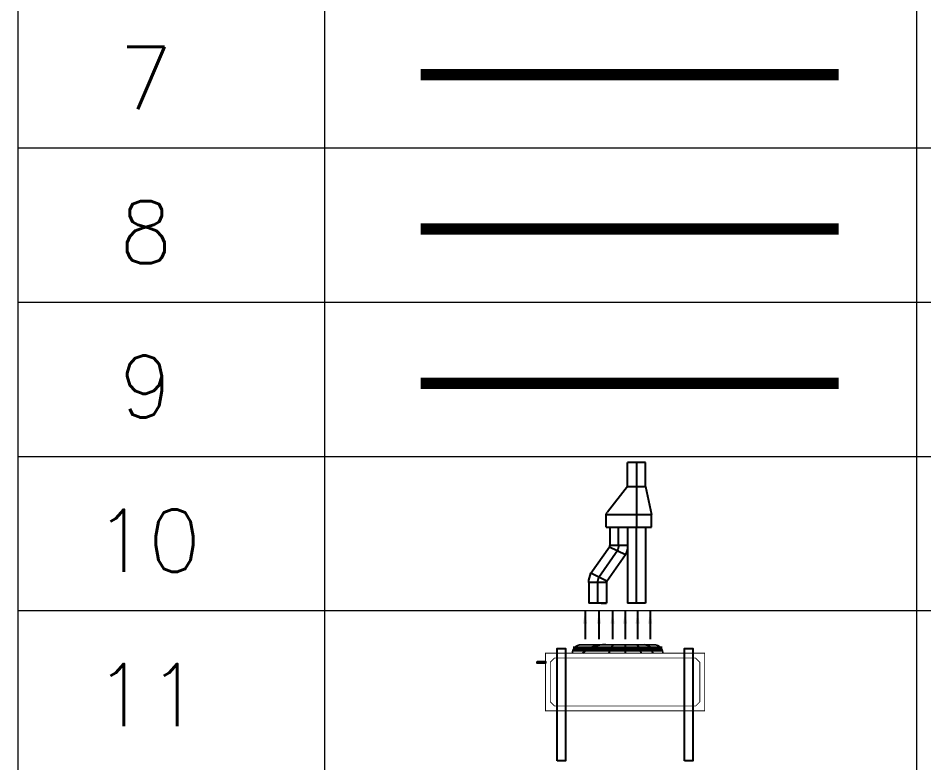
# Model space of a CAD drawing. Extents: x 3505867 to 3988380, y -625948 to -590408.
# Drawn here: x 3862928 to 3864625, y -624556 to -623161 of the extents above; entities that cross this region are included whole.
import ezdxf

# ---------------------------------------------------------------- set-up
doc = ezdxf.new("R2010")
doc.units = 0
doc.header["$LTSCALE"] = 6
doc.header["$MEASUREMENT"] = 0
doc.linetypes.add('ACAD_ISO04W100', pattern=[30, 24, -3, 0, -3])
doc.linetypes.add('CONTINU', pattern=[0])
for name, color, linetype, lineweight in [('1Y-JOINT', 1, 'CONTINUOUS', 25), ('axes', 40, 'ACAD_ISO04W100', 25), ('HTL-AC UNIT', 5, 'CONTINUOUS', 25), ('M-VRF- CKT', 5, 'CONTINUOUS', 30), ('MEP_HVAC_VRF_COPPER_PIPE', 6, 'CONTINUOUS', 9), ('vrf', 6, 'CONTINUOUS', 30)]:
    doc.layers.add(name, color=color, linetype=linetype, lineweight=lineweight)
for name, color, linetype in [('AC CKT-8', 110, 'CONTINUOUS'), ('ELE-LIGHTING WIRRING', 7, 'CONTINUOUS'), ('HTL-COPPER PIPE', 6, 'CONTINUOUS'), ('MEP_HVAC_COPPER_PIPE', 5, 'CONTINUOUS'), ('MEP_HVAC_DRAIN_PIPE', 7, 'CONTINUOUS')]:
    doc.layers.add(name, color=color, linetype=linetype)
doc.styles.add('ROMANS', font='romans.shx')
doc.styles.get("Standard").update_dxf_attribs({"font": 'SIMPLEX'})
doc.dimstyles.new('AC DIM', dxfattribs={"dimtxt": 200, "dimasz": 200, "dimexe": 0.18, "dimexo": 50, "dimgap": 50, "dimtad": 1, "dimdec": 0, "dimzin": 12, "dimdsep": 46, "dimtxsty": 'ROMANS', "dimcen": 0, "dimclrt": 7, "dimadec": 0, "dimazin": 0, "dimtfac": 1, "dimtdec": 0, "dimtix": 1, "dimtofl": 0, "dimtmove": 0, "dimatfit": 3, "dimfxl": 1, "dimtolj": 1, "dimtzin": 12, "dimarcsym": 0})

# ---------------------------------------------------------------- blocks, each defined once
blk = doc.blocks.new('Y-JOINT')
at = {"layer": '1Y-JOINT', "extrusion": (7.0061e-12, -6.61628e-05, 1)}
for p, q in [((416463.1, -2646.1, 0), (416247.1, -2646.1, 0)), ((416247.1, -2646.1, 0), (416247.1, -2696.7, 0)), ((416463.1, -2757.4, 0), (416463.1, -2628.5, 0)), ((416463.1, -2628.5, 0), (416499.1, -2628.5, 0)), ((416499.1, -2757.4, 0), (416499.1, -2628.5, 0)), ((416579.1, -2646.1, 0), (416499.1, -2628.5, 0)), ((416247.1, -2671.4, 0), (416463.1, -2671.4, 0)), ((416463.1, -2696.7, 0), (416247.1, -2696.7, 0)), ((416310.3, -2755.2, 0), (416385.8, -2702.8, 0)), ((416408, -2748.2, 0), (416385.8, -2702.8, 0)), ((416411.9, -2747.3, 0), (416411.9, -2696.7, 0)), ((416463.1, -2696.7, 0), (416411.9, -2696.7, 0)), ((416579.1, -2696.7, 0), (416506, -2754.1, 0)), ((416321.4, -2777.9, 0), (416398.7, -2724.6, 0)), ((416411.9, -2722, 0), (416463.1, -2722, 0)), ((416332.5, -2800.7, 0), (416408, -2748.2, 0)), ((416463.1, -2747.3, 0), (416411.9, -2747.3, 0)), ((416306.4, -2756.1, 0), (416247.1, -2756.1, 0)), ((416247.1, -2771.6, 0), (416247.1, -2756.1, 0)), ((416247.1, -2756.1, 0), (416247.1, -2806.7, 0)), ((416306.4, -2756.1, 0), (416306.4, -2806.7, 0)), ((416310.3, -2755.2, 0), (416332.5, -2800.7, 0)), ((416463.1, -2757.4, 0), (416499.1, -2757.4, 0)), ((416247.1, -2781.4, 0), (416306.4, -2781.4, 0)), ((416306.4, -2806.7, 0), (416247.1, -2806.7, 0))]:
    blk.add_line(p, q, dxfattribs=at)
at = {"layer": '1Y-JOINT', "extrusion": (6.9964e-12, -6.61628e-05, 1)}
for p, q in [((416579.1, -2646.1, 0), (416647.1, -2646.1, 0)), ((416647.1, -2646.1, 0), (416647.1, -2696.7, 0)), ((416647.1, -2671.4, 0), (416463.1, -2671.4, 0)), ((416579.1, -2696.7, 0), (416647.1, -2696.7, 0))]:
    blk.add_line(p, q, dxfattribs=at)
at = {"layer": '1Y-JOINT'}
blk.add_line((416579.1, -2696.7, 0), (416579.1, -2646.1, 0), dxfattribs=at)
at = {"layer": '1Y-JOINT', "extrusion": (7.0061e-12, -6.61628e-05, 1)}
for centre, radius, start, end in [((416411.9, -2756.2, 0.2), 59.5, 90, 116.0671), ((416411.9, -2756.2, 0.2), 34.2, 90, 116.0671), ((416411.9, -2756.2, 0.2), 8.85, 90, 116.0671), ((416499.1, -2748.6, 0.2), 8.85, 270, 321.3789), ((416306.4, -2747.3, 0.2), 8.85, 270, 296.0671), ((416306.4, -2747.3, 0.2), 34.2, 270, 296.0671), ((416306.4, -2747.3, 0.2), 59.5, 270, 296.0671)]:
    blk.add_arc(centre, radius, start, end, dxfattribs=at)
blk = doc.blocks.new('A$C4D743431')
at = {"layer": 'AC CKT-8', "xscale": 0.933787291884793, "yscale": 0.933787291884793, "zscale": 0.933787291884793, "rotation": 359.9999939263457}
blk.add_blockref('Y-JOINT', (-389059.7, 2494.6, 0), dxfattribs=at)
blk = doc.blocks.new('G$C4406566D')
at = {"layer": 'M-VRF- CKT', "xscale": 0.8031807735897878, "yscale": 0.8031807735897878, "zscale": 0.8031807735897878, "rotation": 180}
blk.add_blockref('A$C4D743431', (-224.2, -88.8, 0), dxfattribs=at)
blk.add_blockref('A$C4D743431', (-224.2, -88.8, 0), dxfattribs=at)
blk = doc.blocks.new('G$C186CAD5F')
at = {"layer": 'vrf', "color": 3, "xscale": 8.96419313933734, "yscale": 8.96419313933734, "zscale": 8.96419313933734, "rotation": 270.0000005682937}
blk.add_blockref('G$C4406566D', (796, -2010, 0), dxfattribs=at)
blk = doc.blocks.new('ODU')
at = {"layer": 'HTL-AC UNIT'}
for p, q in [((3484013.2, -610684.5, 0), (3483479.8, -610684.5, 0)), ((3484013.2, -610694.2, 0), (3483479.8, -610694.2, 0)), ((3484013.2, -610703.9, 0), (3483479.8, -610703.9, 0)), ((3483791.5, -610668.6, 0), (3483791.5, -610718.6, 0))]:
    blk.add_line(p, q, dxfattribs=at)
at = {"layer": 'HTL-AC UNIT', "const_width": 10, "elevation": 0}
blk.add_lwpolyline([(3483475.1, -610718.6), (3483475.1, -610718.6, -0.414214), (3483525.1, -610668.6), (3483967.9, -610668.6, -0.414214), (3484017.9, -610718.6), (3484017.9, -610718.6)], format="xyb", dxfattribs=at)
at = {"layer": 'HTL-AC UNIT', "const_width": 5, "elevation": 0}
for points in [[(3483313.8, -610718.6), (3484268.8, -610718.6), (3484268.8, -611064.6), (3483313.8, -611064.6)], [(3483367.8, -610747.7), (3484214.8, -610747.7), (3484239.8, -610772.7), (3484239.8, -611010.6), (3484214.8, -611035.6), (3483367.8, -611035.6), (3483342.8, -611010.6), (3483342.8, -610772.7)]]:
    blk.add_lwpolyline(points, close=True, dxfattribs=at)
at = {"layer": 'HTL-AC UNIT', "elevation": 0}
for points in [[(3483383, -611364.6), (3483383, -610691.3), (3483433, -610691.3), (3483433, -611364.6), (3483383, -611364.6)], [(3484148.8, -611364.6), (3484148.8, -610691.3), (3484198.8, -610691.3), (3484198.8, -611364.6), (3484148.8, -611364.6)]]:
    blk.add_lwpolyline(points, dxfattribs=at)
blk.add_lwpolyline([(3483263.8, -610769.2), (3483313.8, -610769.2), (3483313.8, -610779.2), (3483263.8, -610779.2)], close=True, dxfattribs=at)
at = {"layer": 'HTL-AC UNIT'}
for centre, radius, start, end in [((3483666.2, -610864.4, 0), 196, 87.3624, 131.9453), ((3483789.1, -610736.6, 0), 96.6, 135.2739, 169.2801), ((3483793.9, -610736.6, 0), 96.6, 10.7199, 44.7261), ((3483907.8, -610718.6, 0), 50, 0, 90)]:
    blk.add_arc(centre, radius, start, end, dxfattribs=at)
for points in [[(3483551, -610465.7, 0), (3483551, -610635.2, 0)], [(3483634.7, -610465.7, 0), (3483634.7, -610635.2, 0)], [(3483716.2, -610465.7, 0), (3483716.2, -610635.2, 0)], [(3483791.5, -610465.7, 0), (3483791.5, -610635.2, 0)], [(3483866.7, -610465.7, 0), (3483866.7, -610635.2, 0)], [(3483942, -610465.7, 0), (3483942, -610635.2, 0)]]:
    blk.add_leader(points, dimstyle='AC DIM', override={"dimasz": 75, "dimtad": 0}, dxfattribs=at)

msp = doc.modelspace()

# ---------------------------------------------------------------- linework, layer by layer
at = {"layer": 'axes', "color": 7, "linetype": 'CONTINU', "lineweight": 0}
for p, q in [((3863502, -620915.3), (3863502, -625716.2)), ((3864611.1, -620915.3), (3864611.1, -625716.2)), ((3862928.4, -623404.3), (3867888, -623404.3)), ((3862928.4, -623693.3), (3867888, -623693.3)), ((3862928.4, -623982.3), (3867888, -623982.3)), ((3862928.4, -624271.2), (3867888, -624271.2))]:
    msp.add_line(p, q, dxfattribs=at)
msp.add_lwpolyline([(3862928.4, -625716.2), (3862928.4, -620915.3), (3867888, -620915.3), (3867888, -625716.2)], dxfattribs=at)
at = {"layer": 'MEP_HVAC_COPPER_PIPE', "linetype": 'ByBlock', "const_width": 21.3}
msp.add_lwpolyline([(3863682.6, -623267.5), (3864465.4, -623267.5)], dxfattribs=at)
at = {"layer": 'MEP_HVAC_DRAIN_PIPE', "linetype": 'ByBlock', "const_width": 21.3}
msp.add_lwpolyline([(3863682.6, -623845.5), (3864465.4, -623845.5)], dxfattribs=at)
at = {"layer": 'MEP_HVAC_VRF_COPPER_PIPE', "linetype": 'ByBlock', "const_width": 21.3}
msp.add_lwpolyline([(3863682.6, -623556.5), (3864465.4, -623556.5)], dxfattribs=at)

# ---------------------------------------------------------------- block references
at = {"layer": 'HTL-AC UNIT', "linetype": 'ByBlock', "xscale": 0.3120141030981277, "yscale": 0.3120141030981277, "zscale": 0.3120141030981277}
msp.add_blockref('ODU', (2777073.3, -433798.1, 0), dxfattribs=at)
at = {"layer": 'HTL-COPPER PIPE', "xscale": -0.09802340726108244, "yscale": 0.0980234072610825, "zscale": 0.0980234072610825, "rotation": 1.1152191849557e-06}
msp.add_blockref('G$C186CAD5F', (3864086.6, -623993.9, 0), dxfattribs=at)

# ---------------------------------------------------------------- texts
at = {"layer": 'ELE-LIGHTING WIRRING', "color": 7, "linetype": 'CONTINU', "lineweight": 0, "char_height": 116.61, "width": 358.178, "attachment_point": 1}
for s, insert in [('{\\C256;7}', (3863117.4, -623215.1)), ('{\\C256;8}', (3863117.4, -623504.1)), ('{\\C256;9}', (3863117.4, -623793.1)), ('{\\C256;10}', (3863071.5, -624082)), ('{\\C256;11}', (3863071.5, -624371))]:
    msp.add_mtext(s, dxfattribs=dict(at, insert=insert))

doc.saveas('drawing.dxf')
